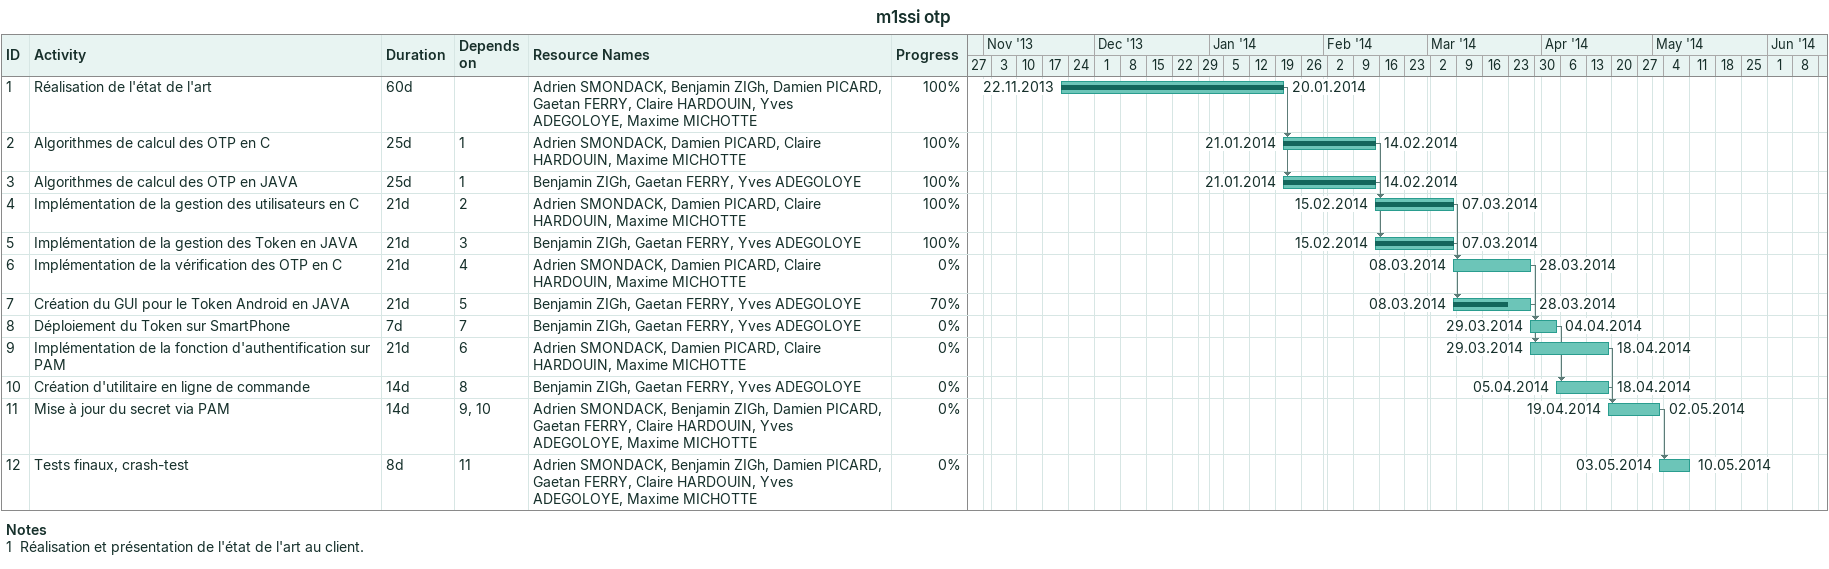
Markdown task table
m1ssi otp

| ID | Task | Duration | Start | Finish | Predecessors | Resources | % complete |
|---|---|---|---|---|---|---|---|
| 1 | Réalisation de l'état de l'art | 60d | 2013-11-22 | 2014-01-20 |  | Adrien SMONDACK, Benjamin ZIGh, Damien PICARD, Gaetan FERRY, Claire HARDOUIN, Yves ADEGOLOYE, Maxime MICHOTTE | 100 |
| 2 | Algorithmes de calcul des OTP en C | 25d | 2014-01-21 | 2014-02-14 | 1 | Adrien SMONDACK, Damien PICARD, Claire HARDOUIN, Maxime MICHOTTE | 100 |
| 3 | Algorithmes de calcul des OTP en JAVA | 25d | 2014-01-21 | 2014-02-14 | 1 | Benjamin ZIGh, Gaetan FERRY, Yves ADEGOLOYE | 100 |
| 4 | Implémentation de la gestion des utilisateurs en C | 21d | 2014-02-15 | 2014-03-07 | 2 | Adrien SMONDACK, Damien PICARD, Claire HARDOUIN, Maxime MICHOTTE | 100 |
| 5 | Implémentation de la gestion des Token en JAVA | 21d | 2014-02-15 | 2014-03-07 | 3 | Benjamin ZIGh, Gaetan FERRY, Yves ADEGOLOYE | 100 |
| 6 | Implémentation de la vérification des OTP en C | 21d | 2014-03-08 | 2014-03-28 | 4 | Adrien SMONDACK, Damien PICARD, Claire HARDOUIN, Maxime MICHOTTE | 0 |
| 7 | Création du GUI pour le Token Android en JAVA | 21d | 2014-03-08 | 2014-03-28 | 5 | Benjamin ZIGh, Gaetan FERRY, Yves ADEGOLOYE | 70 |
| 8 | Déploiement du Token sur SmartPhone | 7d | 2014-03-29 | 2014-04-04 | 7 | Benjamin ZIGh, Gaetan FERRY, Yves ADEGOLOYE | 0 |
| 9 | Implémentation de la fonction d'authentification sur PAM | 21d | 2014-03-29 | 2014-04-18 | 6 | Adrien SMONDACK, Damien PICARD, Claire HARDOUIN, Maxime MICHOTTE | 0 |
| 10 | Création d'utilitaire en ligne de commande | 14d | 2014-04-05 | 2014-04-18 | 8 | Benjamin ZIGh, Gaetan FERRY, Yves ADEGOLOYE | 0 |
| 11 | Mise à jour du secret via PAM | 14d | 2014-04-19 | 2014-05-02 | 9, 10 | Adrien SMONDACK, Benjamin ZIGh, Damien PICARD, Gaetan FERRY, Claire HARDOUIN, Yves ADEGOLOYE, Maxime MICHOTTE | 0 |
| 12 | Tests finaux, crash-test | 8d | 2014-05-03 | 2014-05-10 | 11 | Adrien SMONDACK, Benjamin ZIGh, Damien PICARD, Gaetan FERRY, Claire HARDOUIN, Yves ADEGOLOYE, Maxime MICHOTTE | 0 |

Notes
- 1: Réalisation et présentation de l'état de l'art au client.
